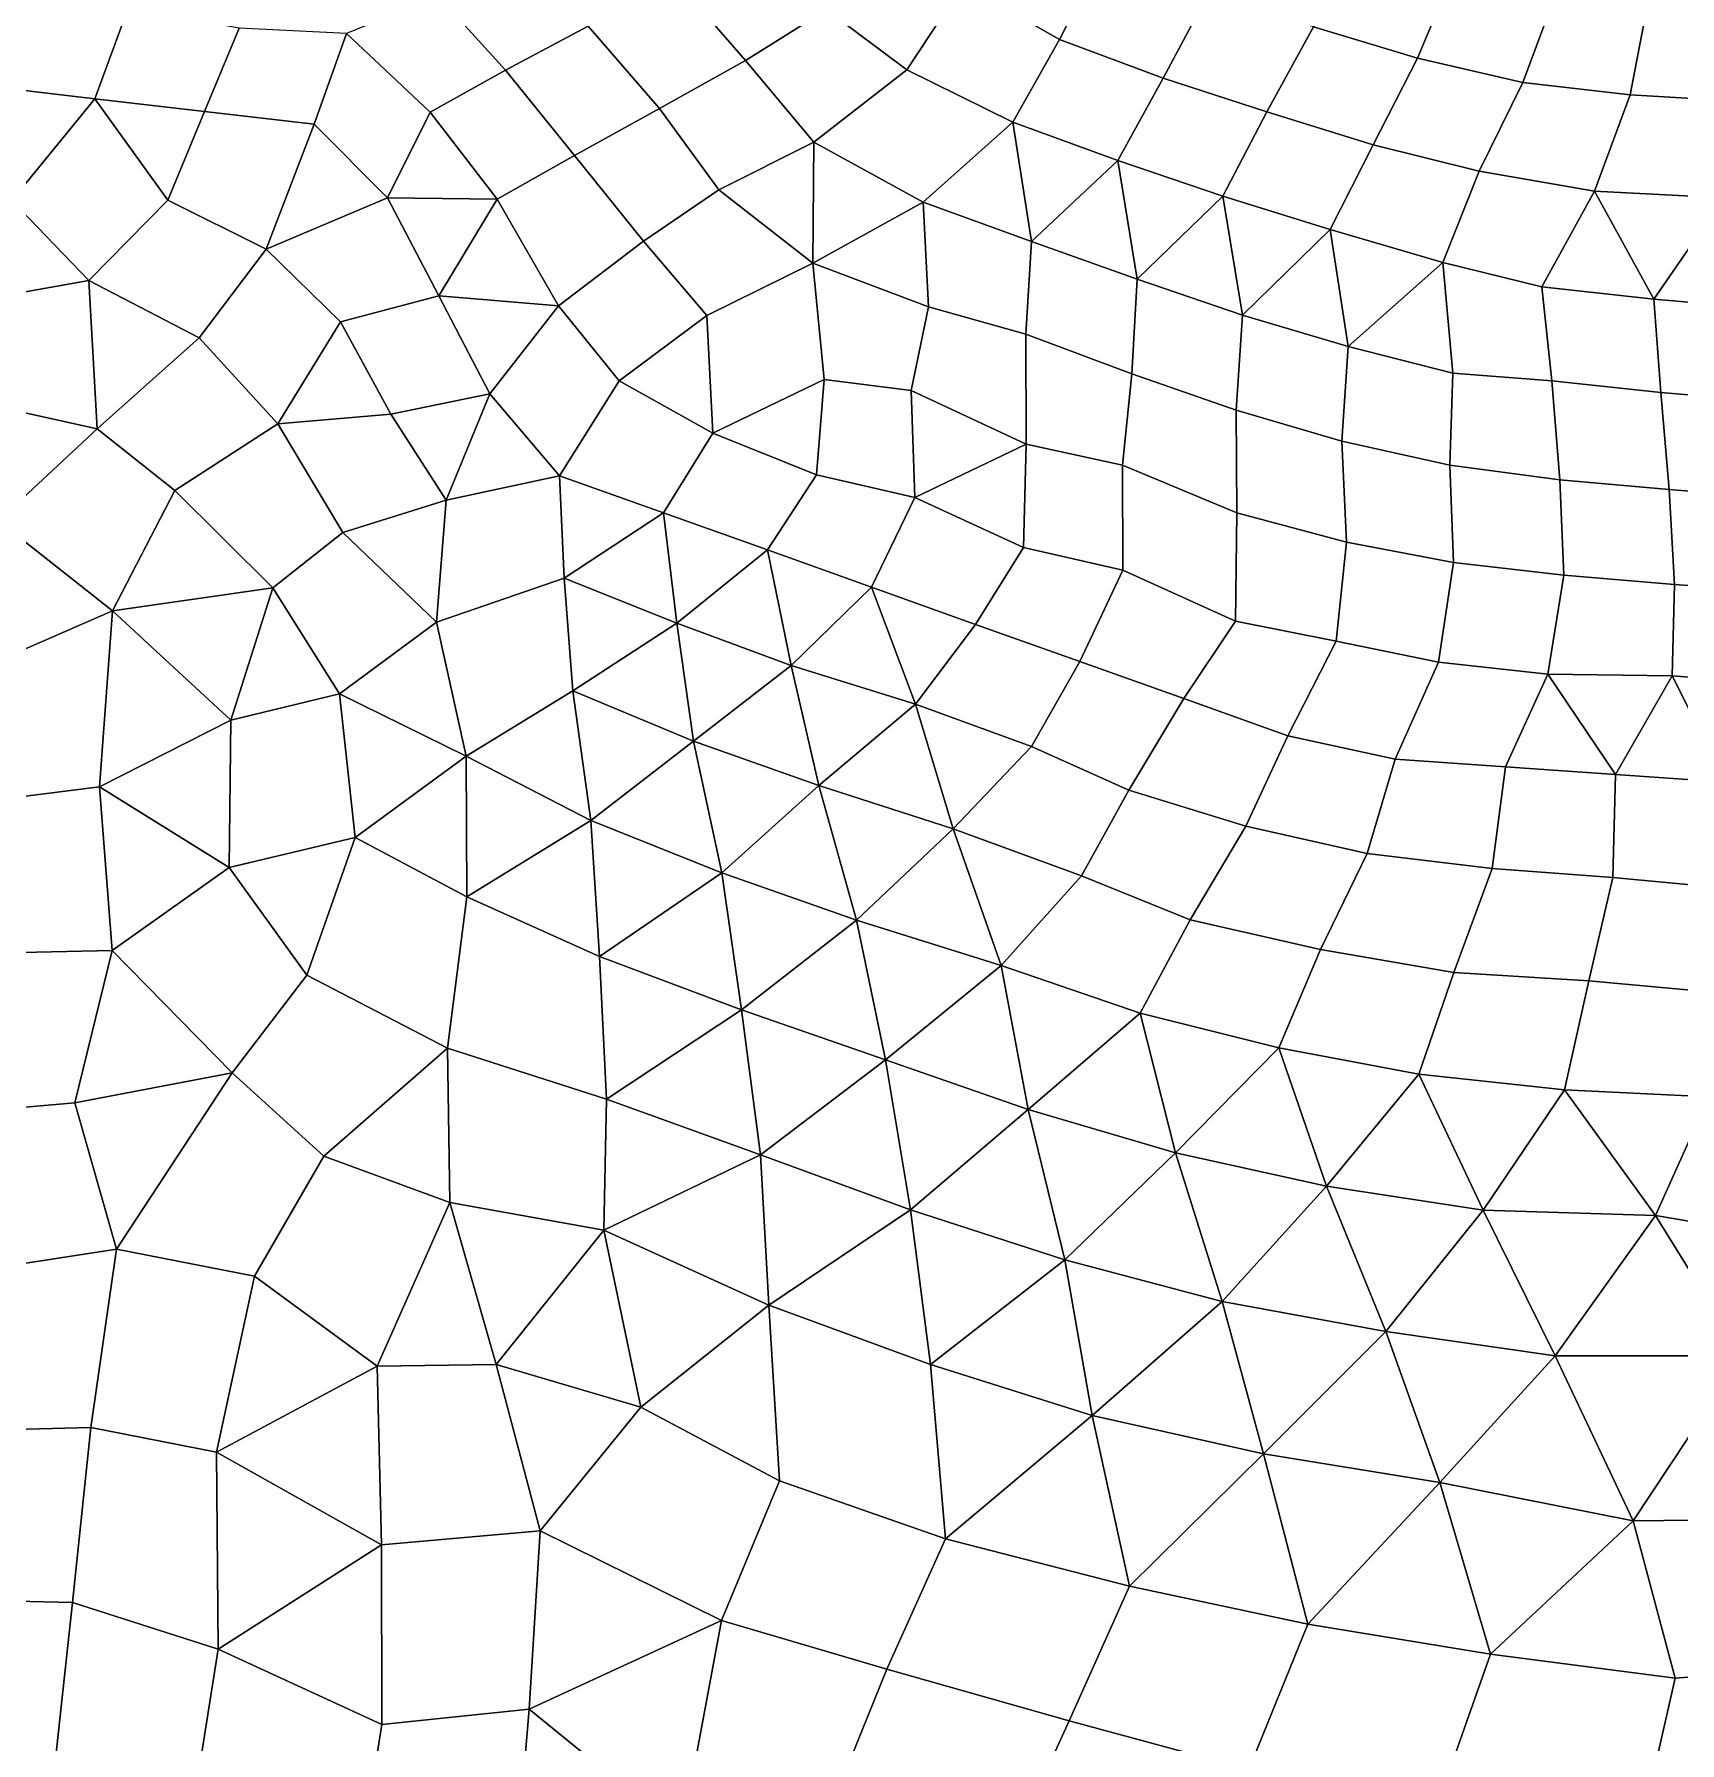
# Model space of a CAD drawing. Extents: x 391089 to 406232, y 6461839 to 6471033.
# Drawn here: x 402554.8 to 402614.5, y 6469598.6 to 6469660.6 of the extents above; entities that cross this region are included whole.
import ezdxf

# ---------------------------------------------------------------- set-up
doc = ezdxf.new("R2010")
doc.units = 0
doc.layers.add('MESH_ELEMS', color=18, linetype='CONTINUOUS')
doc.layers.add('MESH_NODES', color=18, linetype='CONTINUOUS')

msp = doc.modelspace()

# ---------------------------------------------------------------- linework, layer by layer
at = {"layer": 'MESH_ELEMS', "color": 178}
for points in [[(402593.641, 6469663.63, 0.931), (402590.115, 6469665.91, 0.904), (402588.509, 6469662.38, 0.838), (402591.999, 6469660.37, 0.828)], [(402588.509, 6469662.38, 0.838), (402585.304, 6469664.97, 0.783), (402583.547, 6469661.44, 0.762), (402586.46, 6469659.27, 0.805)], [(402580.777, 6469664.47, 0.592), (402578.019, 6469662.59, 0.594), (402580.617, 6469659.61, 0.653), (402583.547, 6469661.44, 0.762)], [(402604.983, 6469659.69, 1.026), (402606.329, 6469662.89, 1.062), (402602.55, 6469664.08, 1.048), (402601.217, 6469660.83, 1.016)], [(402571.911, 6469659.25, 0.815), (402574.902, 6469660.85, 0.622), (402572.542, 6469663.76, 0.663), (402569.47, 6469661.95, 0.836)], [(402595.761, 6469658.97, 0.834), (402597.401, 6469662.05, 0.961), (402593.641, 6469663.63, 0.931), (402591.999, 6469660.37, 0.828)], [(402608.81, 6469658.81, 1.049), (402610.064, 6469662.19, 1.189), (402606.329, 6469662.89, 1.062), (402604.983, 6469659.69, 1.026)], [(402557.007, 6469658.22, 1.126), (402558.218, 6469661.5, 1.041), (402554.112, 6469662.18, 1.009), (402553.027, 6469658.69, 1.146)], [(402578.019, 6469662.59, 0.594), (402574.902, 6469660.85, 0.622), (402577.49, 6469657.86, 0.666), (402580.617, 6469659.61, 0.653)], [(402590.309, 6469657.37, 0.684), (402591.999, 6469660.37, 0.828), (402588.509, 6469662.38, 0.838), (402586.46, 6469659.27, 0.805)], [(402612.696, 6469658.36, 1.262), (402613.351, 6469661.76, 1.313), (402610.064, 6469662.19, 1.189), (402608.81, 6469658.81, 1.049)], [(402613.351, 6469661.76, 1.313), (402612.696, 6469658.36, 1.262), (402615.985, 6469658.16, 1.169), (402617.251, 6469662.2, 1.219)], [(402560.988, 6469657.76, 1.144), (402562.243, 6469660.78, 1.096), (402558.218, 6469661.5, 1.041), (402557.007, 6469658.22, 1.126)], [(402569.47, 6469661.95, 0.836), (402566.139, 6469660.59, 0.983), (402569.18, 6469657.73, 1), (402571.911, 6469659.25, 0.815)], [(402599.525, 6469657.74, 0.933), (402601.217, 6469660.83, 1.016), (402597.401, 6469662.05, 0.961), (402595.761, 6469658.97, 0.834)], [(402574.409, 6469656.16, 0.834), (402577.49, 6469657.86, 0.666), (402574.902, 6469660.85, 0.622), (402571.911, 6469659.25, 0.815)], [(402583.547, 6469661.44, 0.762), (402580.617, 6469659.61, 0.653), (402583.092, 6469656.64, 0.654), (402586.46, 6469659.27, 0.805)], [(402603.377, 6469656.55, 0.955), (402604.983, 6469659.69, 1.026), (402601.217, 6469660.83, 1.016), (402599.525, 6469657.74, 0.933)], [(402564.965, 6469657.29, 1.151), (402566.139, 6469660.59, 0.983), (402562.243, 6469660.78, 1.096), (402560.988, 6469657.76, 1.144)], [(402569.18, 6469657.73, 1), (402566.139, 6469660.59, 0.983), (402564.965, 6469657.29, 1.151), (402567.631, 6469654.62, 1.228)], [(402594.116, 6469655.98, 0.782), (402595.761, 6469658.97, 0.834), (402591.999, 6469660.37, 0.828), (402590.309, 6469657.37, 0.684)], [(402579.647, 6469654.91, 0.738), (402583.092, 6469656.64, 0.654), (402580.617, 6469659.61, 0.653), (402577.49, 6469657.86, 0.666)], [(402607.227, 6469655.59, 1.009), (402608.81, 6469658.81, 1.049), (402604.983, 6469659.69, 1.026), (402603.377, 6469656.55, 0.955)], [(402571.911, 6469659.25, 0.815), (402569.18, 6469657.73, 1), (402571.607, 6469654.58, 1.084), (402574.409, 6469656.16, 0.834)], [(402587.061, 6469654.47, 0.554), (402590.309, 6469657.37, 0.684), (402586.46, 6469659.27, 0.805), (402583.092, 6469656.64, 0.654)], [(402597.923, 6469654.68, 0.822), (402599.525, 6469657.74, 0.933), (402595.761, 6469658.97, 0.834), (402594.116, 6469655.98, 0.782)], [(402553.027, 6469658.69, 1.146), (402553.995, 6469654.53, 1.214), (402557.007, 6469658.22, 1.126), (402553.027, 6469658.69, 1.146)], [(402611.403, 6469654.86, 1.016), (402612.696, 6469658.36, 1.262), (402608.81, 6469658.81, 1.049), (402607.227, 6469655.59, 1.009)], [(402616.1, 6469654.62, 1.057), (402615.985, 6469658.16, 1.169), (402612.696, 6469658.36, 1.262), (402611.403, 6469654.86, 1.016)], [(402553.995, 6469654.53, 1.214), (402556.798, 6469651.62, 1.213), (402559.659, 6469654.54, 1.178), (402557.007, 6469658.22, 1.126)], [(402557.007, 6469658.22, 1.126), (402559.659, 6469654.54, 1.178), (402560.988, 6469657.76, 1.144), (402557.007, 6469658.22, 1.126)], [(402560.988, 6469657.76, 1.144), (402559.659, 6469654.54, 1.178), (402563.222, 6469652.76, 1.207), (402564.965, 6469657.29, 1.151)], [(402571.607, 6469654.58, 1.084), (402569.18, 6469657.73, 1), (402567.631, 6469654.62, 1.228), (402571.607, 6469654.58, 1.084)], [(402577.49, 6469657.86, 0.666), (402574.409, 6469656.16, 0.834), (402576.916, 6469653.05, 0.919), (402579.647, 6469654.91, 0.738)], [(402599.525, 6469657.74, 0.933), (402597.923, 6469654.68, 0.822), (402601.825, 6469653.47, 0.822), (402603.377, 6469656.55, 0.955)], [(402567.631, 6469654.62, 1.228), (402564.965, 6469657.29, 1.151), (402563.222, 6469652.76, 1.207), (402567.631, 6469654.62, 1.228)], [(402590.988, 6469653.04, 0.391), (402590.309, 6469657.37, 0.684), (402587.061, 6469654.47, 0.554), (402590.988, 6469653.04, 0.391)], [(402594.116, 6469655.98, 0.782), (402590.309, 6469657.37, 0.684), (402590.988, 6469653.04, 0.391), (402594.116, 6469655.98, 0.782)], [(402579.647, 6469654.91, 0.738), (402583.054, 6469652.25, 0.66), (402583.092, 6469656.64, 0.654), (402579.647, 6469654.91, 0.738)], [(402583.054, 6469652.25, 0.66), (402587.061, 6469654.47, 0.554), (402583.092, 6469656.64, 0.654), (402583.054, 6469652.25, 0.66)], [(402605.903, 6469652.28, 0.934), (402607.227, 6469655.59, 1.009), (402603.377, 6469656.55, 0.955), (402601.825, 6469653.47, 0.822)], [(402574.409, 6469656.16, 0.834), (402571.607, 6469654.58, 1.084), (402573.824, 6469650.7, 1.08), (402576.916, 6469653.05, 0.919)], [(402594.116, 6469655.98, 0.782), (402590.988, 6469653.04, 0.391), (402594.822, 6469651.67, 0.281), (402594.116, 6469655.98, 0.782)], [(402597.923, 6469654.68, 0.822), (402594.116, 6469655.98, 0.782), (402594.822, 6469651.67, 0.281), (402597.923, 6469654.68, 0.822)], [(402607.227, 6469655.59, 1.009), (402605.903, 6469652.28, 0.934), (402609.499, 6469651.39, 1.031), (402611.403, 6469654.86, 1.016)], [(402579.21, 6469650.35, 0.876), (402583.054, 6469652.25, 0.66), (402579.647, 6469654.91, 0.738), (402576.916, 6469653.05, 0.919)], [(402594.822, 6469651.67, 0.281), (402598.64, 6469650.37, 0.511), (402597.923, 6469654.68, 0.822), (402594.822, 6469651.67, 0.281)], [(402597.923, 6469654.68, 0.822), (402598.64, 6469650.37, 0.511), (402601.825, 6469653.47, 0.822), (402597.923, 6469654.68, 0.822)], [(402609.499, 6469651.39, 1.031), (402613.56, 6469650.95, 1.006), (402611.403, 6469654.86, 1.016), (402609.499, 6469651.39, 1.031)], [(402611.403, 6469654.86, 1.016), (402613.56, 6469650.95, 1.006), (402616.1, 6469654.62, 1.057), (402611.403, 6469654.86, 1.016)], [(402552.309, 6469650.83, 1.262), (402556.798, 6469651.62, 1.213), (402553.995, 6469654.53, 1.214), (402552.309, 6469650.83, 1.262)], [(402560.791, 6469649.54, 1.209), (402563.222, 6469652.76, 1.207), (402559.659, 6469654.54, 1.178), (402556.798, 6469651.62, 1.213)], [(402565.92, 6469650.12, 1.225), (402569.485, 6469651.07, 1.232), (402567.631, 6469654.62, 1.228), (402563.222, 6469652.76, 1.207)], [(402571.607, 6469654.58, 1.084), (402567.631, 6469654.62, 1.228), (402569.485, 6469651.07, 1.232), (402571.607, 6469654.58, 1.084)], [(402573.824, 6469650.7, 1.08), (402571.607, 6469654.58, 1.084), (402569.485, 6469651.07, 1.232), (402573.824, 6469650.7, 1.08)], [(402587.061, 6469654.47, 0.554), (402583.054, 6469652.25, 0.66), (402587.253, 6469650.67, 0.492), (402587.061, 6469654.47, 0.554)], [(402587.253, 6469650.67, 0.492), (402590.775, 6469649.68, 0.344), (402590.988, 6469653.04, 0.391), (402587.061, 6469654.47, 0.554)], [(402613.56, 6469650.95, 1.006), (402617.46, 6469650.61, 1.072), (402616.1, 6469654.62, 1.057), (402613.56, 6469650.95, 1.006)], [(402602.478, 6469649.23, 0.72), (402601.825, 6469653.47, 0.822), (402598.64, 6469650.37, 0.511), (402602.478, 6469649.23, 0.72)], [(402605.903, 6469652.28, 0.934), (402601.825, 6469653.47, 0.822), (402602.478, 6469649.23, 0.72), (402605.903, 6469652.28, 0.934)], [(402576.916, 6469653.05, 0.919), (402573.824, 6469650.7, 1.08), (402576.035, 6469647.98, 1.049), (402579.21, 6469650.35, 0.876)], [(402590.775, 6469649.68, 0.344), (402594.62, 6469648.24, 0.218), (402594.822, 6469651.67, 0.281), (402590.988, 6469653.04, 0.391)], [(402560.791, 6469649.54, 1.209), (402563.643, 6469646.43, 1.212), (402565.92, 6469650.12, 1.225), (402563.222, 6469652.76, 1.207)], [(402583.464, 6469648.03, 0.793), (402583.054, 6469652.25, 0.66), (402579.21, 6469650.35, 0.876), (402579.428, 6469646.09, 0.989)], [(402587.253, 6469650.67, 0.492), (402583.054, 6469652.25, 0.66), (402583.464, 6469648.03, 0.793), (402586.62, 6469647.63, 0.615)], [(402605.903, 6469652.28, 0.934), (402602.478, 6469649.23, 0.72), (402606.264, 6469648.26, 0.973), (402605.903, 6469652.28, 0.934)], [(402609.499, 6469651.39, 1.031), (402605.903, 6469652.28, 0.934), (402606.264, 6469648.26, 0.973), (402609.858, 6469647.99, 0.963)], [(402557.09, 6469646.24, 1.226), (402556.798, 6469651.62, 1.213), (402552.309, 6469650.83, 1.262), (402552.171, 6469647.33, 1.266)], [(402557.09, 6469646.24, 1.226), (402560.791, 6469649.54, 1.209), (402556.798, 6469651.62, 1.213), (402557.09, 6469646.24, 1.226)], [(402594.62, 6469648.24, 0.218), (402598.407, 6469646.92, 0.401), (402598.64, 6469650.37, 0.511), (402594.822, 6469651.67, 0.281)], [(402569.485, 6469651.07, 1.232), (402565.92, 6469650.12, 1.225), (402567.748, 6469646.77, 1.216), (402571.338, 6469647.51, 1.174)], [(402569.485, 6469651.07, 1.232), (402571.338, 6469647.51, 1.174), (402573.824, 6469650.7, 1.08), (402569.485, 6469651.07, 1.232)], [(402613.56, 6469650.95, 1.006), (402609.499, 6469651.39, 1.031), (402609.858, 6469647.99, 0.963), (402613.816, 6469647.56, 1.033)], [(402613.816, 6469647.56, 1.033), (402617.807, 6469647.22, 1.092), (402617.46, 6469650.61, 1.072), (402613.56, 6469650.95, 1.006)], [(402571.338, 6469647.51, 1.174), (402573.866, 6469644.54, 1.159), (402576.035, 6469647.98, 1.049), (402573.824, 6469650.7, 1.08)], [(402576.035, 6469647.98, 1.049), (402579.428, 6469646.09, 0.989), (402579.21, 6469650.35, 0.876), (402576.035, 6469647.98, 1.049)], [(402586.62, 6469647.63, 0.615), (402590.793, 6469645.69, 0.396), (402590.775, 6469649.68, 0.344), (402587.253, 6469650.67, 0.492)], [(402598.407, 6469646.92, 0.401), (402602.238, 6469645.8, 0.64), (402602.478, 6469649.23, 0.72), (402598.64, 6469650.37, 0.511)], [(402563.643, 6469646.43, 1.212), (402567.748, 6469646.77, 1.216), (402565.92, 6469650.12, 1.225), (402563.643, 6469646.43, 1.212)], [(402594.62, 6469648.24, 0.218), (402590.775, 6469649.68, 0.344), (402590.793, 6469645.69, 0.396), (402594.283, 6469644.92, 0.479)], [(402559.911, 6469644, 1.213), (402563.643, 6469646.43, 1.212), (402560.791, 6469649.54, 1.209), (402557.09, 6469646.24, 1.226)], [(402602.238, 6469645.8, 0.64), (402606.163, 6469644.93, 0.874), (402606.264, 6469648.26, 0.973), (402602.478, 6469649.23, 0.72)], [(402576.035, 6469647.98, 1.049), (402573.866, 6469644.54, 1.159), (402577.64, 6469643.2, 1.121), (402579.428, 6469646.09, 0.989)], [(402583.187, 6469644.57, 0.899), (402583.464, 6469648.03, 0.793), (402579.428, 6469646.09, 0.989), (402583.187, 6469644.57, 0.899)], [(402583.187, 6469644.57, 0.899), (402586.76, 6469643.75, 0.798), (402586.62, 6469647.63, 0.615), (402583.464, 6469648.03, 0.793)], [(402598.407, 6469646.92, 0.401), (402594.62, 6469648.24, 0.218), (402594.283, 6469644.92, 0.479), (402598.43, 6469643.19, 0.591)], [(402606.163, 6469644.93, 0.874), (402610.156, 6469644.39, 1.012), (402609.858, 6469647.99, 0.963), (402606.264, 6469648.26, 0.973)], [(402613.816, 6469647.56, 1.033), (402609.858, 6469647.99, 0.963), (402610.156, 6469644.39, 1.012), (402614.122, 6469644.04, 1.085)], [(402553.508, 6469642.9, 1.249), (402557.09, 6469646.24, 1.226), (402552.171, 6469647.33, 1.266), (402553.508, 6469642.9, 1.249)], [(402571.338, 6469647.51, 1.174), (402567.748, 6469646.77, 1.216), (402569.755, 6469643.65, 1.189), (402571.338, 6469647.51, 1.174)], [(402571.338, 6469647.51, 1.174), (402569.755, 6469643.65, 1.189), (402573.866, 6469644.54, 1.159), (402571.338, 6469647.51, 1.174)], [(402586.62, 6469647.63, 0.615), (402586.76, 6469643.75, 0.798), (402590.793, 6469645.69, 0.396), (402586.62, 6469647.63, 0.615)], [(402614.122, 6469644.04, 1.085), (402618.106, 6469643.72, 1.123), (402617.807, 6469647.22, 1.092), (402613.816, 6469647.56, 1.033)], [(402567.748, 6469646.77, 1.216), (402563.643, 6469646.43, 1.212), (402566.004, 6469642.48, 1.185), (402569.755, 6469643.65, 1.189)], [(402598.43, 6469643.19, 0.591), (402602.418, 6469642.13, 0.77), (402602.238, 6469645.8, 0.64), (402598.407, 6469646.92, 0.401)], [(402553.508, 6469642.9, 1.249), (402557.647, 6469639.64, 1.21), (402559.911, 6469644, 1.213), (402557.09, 6469646.24, 1.226)], [(402563.47, 6469640.48, 1.184), (402566.004, 6469642.48, 1.185), (402563.643, 6469646.43, 1.212), (402559.911, 6469644, 1.213)], [(402581.414, 6469641.85, 1.105), (402583.187, 6469644.57, 0.899), (402579.428, 6469646.09, 0.989), (402577.64, 6469643.2, 1.121)], [(402590.793, 6469645.69, 0.396), (402586.76, 6469643.75, 0.798), (402590.699, 6469641.94, 0.834), (402590.793, 6469645.69, 0.396)], [(402590.699, 6469641.94, 0.834), (402594.304, 6469641.11, 0.752), (402594.283, 6469644.92, 0.479), (402590.793, 6469645.69, 0.396)], [(402602.418, 6469642.13, 0.77), (402606.299, 6469641.39, 1.058), (402606.163, 6469644.93, 0.874), (402602.238, 6469645.8, 0.64)], [(402598.43, 6469643.19, 0.591), (402594.283, 6469644.92, 0.479), (402594.304, 6469641.11, 0.752), (402598.384, 6469639.26, 0.894)], [(402610.156, 6469644.39, 1.012), (402606.163, 6469644.93, 0.874), (402606.299, 6469641.39, 1.058), (402610.293, 6469640.93, 1.113)], [(402574.033, 6469640.83, 1.176), (402573.866, 6469644.54, 1.159), (402569.755, 6469643.65, 1.189), (402569.409, 6469639.23, 1.168)], [(402577.64, 6469643.2, 1.121), (402573.866, 6469644.54, 1.159), (402574.033, 6469640.83, 1.176), (402577.64, 6469643.2, 1.121)], [(402583.187, 6469644.57, 0.899), (402581.414, 6469641.85, 1.105), (402585.187, 6469640.5, 1.072), (402586.76, 6469643.75, 0.798)], [(402614.122, 6469644.04, 1.085), (402610.156, 6469644.39, 1.012), (402610.293, 6469640.93, 1.113), (402614.304, 6469640.59, 1.112)], [(402557.647, 6469639.64, 1.21), (402563.47, 6469640.48, 1.184), (402559.911, 6469644, 1.213), (402557.647, 6469639.64, 1.21)], [(402566.004, 6469642.48, 1.185), (402569.409, 6469639.23, 1.168), (402569.755, 6469643.65, 1.189), (402566.004, 6469642.48, 1.185)], [(402588.961, 6469639.15, 1.125), (402590.699, 6469641.94, 0.834), (402586.76, 6469643.75, 0.798), (402585.187, 6469640.5, 1.072)], [(402618.106, 6469643.72, 1.123), (402614.122, 6469644.04, 1.085), (402614.304, 6469640.59, 1.112), (402618.308, 6469640.3, 1.13)], [(402553.508, 6469642.9, 1.249), (402553.065, 6469637.64, 1.231), (402557.647, 6469639.64, 1.21), (402553.508, 6469642.9, 1.249)], [(402574.033, 6469640.83, 1.176), (402578.123, 6469639.19, 1.181), (402577.64, 6469643.2, 1.121), (402574.033, 6469640.83, 1.176)], [(402581.414, 6469641.85, 1.105), (402577.64, 6469643.2, 1.121), (402578.123, 6469639.19, 1.181), (402581.414, 6469641.85, 1.105)], [(402598.384, 6469639.26, 0.894), (402602.043, 6469638.54, 1.036), (402602.418, 6469642.13, 0.77), (402598.43, 6469643.19, 0.591)], [(402565.883, 6469636.63, 1.157), (402569.409, 6469639.23, 1.168), (402566.004, 6469642.48, 1.185), (402563.47, 6469640.48, 1.184)], [(402581.414, 6469641.85, 1.105), (402578.123, 6469639.19, 1.181), (402582.265, 6469637.66, 1.219), (402581.414, 6469641.85, 1.105)], [(402581.414, 6469641.85, 1.105), (402582.265, 6469637.66, 1.219), (402585.187, 6469640.5, 1.072), (402581.414, 6469641.85, 1.105)], [(402592.735, 6469637.8, 1.133), (402594.304, 6469641.11, 0.752), (402590.699, 6469641.94, 0.834), (402588.961, 6469639.15, 1.125)], [(402606.299, 6469641.39, 1.058), (402602.418, 6469642.13, 0.77), (402602.043, 6469638.54, 1.036), (402605.75, 6469637.78, 1.233)], [(402596.509, 6469636.46, 1.101), (402598.384, 6469639.26, 0.894), (402594.304, 6469641.11, 0.752), (402592.735, 6469637.8, 1.133)], [(402605.75, 6469637.78, 1.233), (402609.711, 6469637.34, 1.187), (402610.293, 6469640.93, 1.113), (402606.299, 6469641.39, 1.058)], [(402557.647, 6469639.64, 1.21), (402561.946, 6469635.67, 1.167), (402563.47, 6469640.48, 1.184), (402557.647, 6469639.64, 1.21)], [(402565.883, 6469636.63, 1.157), (402563.47, 6469640.48, 1.184), (402561.946, 6469635.67, 1.167), (402565.883, 6469636.63, 1.157)], [(402569.409, 6469639.23, 1.168), (402570.475, 6469634.37, 1.168), (402574.346, 6469636.74, 1.181), (402574.033, 6469640.83, 1.176)], [(402574.033, 6469640.83, 1.176), (402574.346, 6469636.74, 1.181), (402578.123, 6469639.19, 1.181), (402574.033, 6469640.83, 1.176)], [(402582.265, 6469637.66, 1.219), (402586.783, 6469636.25, 1.285), (402585.187, 6469640.5, 1.072), (402582.265, 6469637.66, 1.219)], [(402588.961, 6469639.15, 1.125), (402585.187, 6469640.5, 1.072), (402586.783, 6469636.25, 1.285), (402588.961, 6469639.15, 1.125)], [(402609.711, 6469637.34, 1.187), (402614.219, 6469637.28, 1.137), (402614.304, 6469640.59, 1.112), (402610.293, 6469640.93, 1.113)], [(402618.308, 6469640.3, 1.13), (402614.304, 6469640.59, 1.112), (402614.219, 6469637.28, 1.137), (402618.299, 6469636.97, 1.121)], [(402557.179, 6469633.26, 1.181), (402557.647, 6469639.64, 1.21), (402553.065, 6469637.64, 1.231), (402553.06, 6469632.73, 1.21)], [(402561.946, 6469635.67, 1.167), (402557.647, 6469639.64, 1.21), (402557.179, 6469633.26, 1.181), (402561.946, 6469635.67, 1.167)], [(402570.475, 6469634.37, 1.168), (402569.409, 6469639.23, 1.168), (402565.883, 6469636.63, 1.157), (402570.475, 6469634.37, 1.168)], [(402578.731, 6469634.91, 1.204), (402578.123, 6469639.19, 1.181), (402574.346, 6469636.74, 1.181), (402578.731, 6469634.91, 1.204)], [(402578.731, 6469634.91, 1.204), (402582.265, 6469637.66, 1.219), (402578.123, 6469639.19, 1.181), (402578.731, 6469634.91, 1.204)], [(402590.988, 6469634.72, 1.226), (402592.735, 6469637.8, 1.133), (402588.961, 6469639.15, 1.125), (402586.783, 6469636.25, 1.285)], [(402600.283, 6469635.11, 1.172), (402602.043, 6469638.54, 1.036), (402598.384, 6469639.26, 0.894), (402596.509, 6469636.46, 1.101)], [(402604.176, 6469634.26, 1.279), (402605.75, 6469637.78, 1.233), (402602.043, 6469638.54, 1.036), (402600.283, 6469635.11, 1.172)], [(402582.265, 6469637.66, 1.219), (402578.731, 6469634.91, 1.204), (402583.267, 6469633.31, 1.239), (402582.265, 6469637.66, 1.219)], [(402582.265, 6469637.66, 1.219), (402583.267, 6469633.31, 1.239), (402586.783, 6469636.25, 1.285), (402582.265, 6469637.66, 1.219)], [(402594.516, 6469633.13, 1.186), (402596.509, 6469636.46, 1.101), (402592.735, 6469637.8, 1.133), (402590.988, 6469634.72, 1.226)], [(402608.174, 6469633.98, 1.257), (402609.711, 6469637.34, 1.187), (402605.75, 6469637.78, 1.233), (402604.176, 6469634.26, 1.279)], [(402608.174, 6469633.98, 1.257), (402612.172, 6469633.7, 1.19), (402609.711, 6469637.34, 1.187), (402608.174, 6469633.98, 1.257)], [(402614.219, 6469637.28, 1.137), (402609.711, 6469637.34, 1.187), (402612.172, 6469633.7, 1.19), (402614.219, 6469637.28, 1.137)], [(402612.172, 6469633.7, 1.19), (402616.169, 6469633.43, 1.129), (402614.219, 6469637.28, 1.137), (402612.172, 6469633.7, 1.19)], [(402618.299, 6469636.97, 1.121), (402614.219, 6469637.28, 1.137), (402616.169, 6469633.43, 1.129), (402618.299, 6469636.97, 1.121)], [(402570.475, 6469634.37, 1.168), (402575.003, 6469632.03, 1.203), (402574.346, 6469636.74, 1.181), (402570.475, 6469634.37, 1.168)], [(402574.346, 6469636.74, 1.181), (402575.003, 6469632.03, 1.203), (402578.731, 6469634.91, 1.204), (402574.346, 6469636.74, 1.181)], [(402566.453, 6469631.42, 1.143), (402565.883, 6469636.63, 1.157), (402561.946, 6469635.67, 1.167), (402561.878, 6469630.33, 1.144)], [(402565.883, 6469636.63, 1.157), (402566.453, 6469631.42, 1.143), (402570.475, 6469634.37, 1.168), (402565.883, 6469636.63, 1.157)], [(402586.783, 6469636.25, 1.285), (402583.267, 6469633.31, 1.239), (402588.145, 6469631.73, 1.244), (402586.783, 6469636.25, 1.285)], [(402588.145, 6469631.73, 1.244), (402590.988, 6469634.72, 1.226), (402586.783, 6469636.25, 1.285), (402588.145, 6469631.73, 1.244)], [(402596.509, 6469636.46, 1.101), (402594.516, 6469633.13, 1.186), (402598.763, 6469631.83, 1.225), (402600.283, 6469635.11, 1.172)], [(402557.179, 6469633.26, 1.181), (402561.878, 6469630.33, 1.144), (402561.946, 6469635.67, 1.167), (402557.179, 6469633.26, 1.181)], [(402578.731, 6469634.91, 1.204), (402575.003, 6469632.03, 1.203), (402579.753, 6469630.13, 1.229), (402578.731, 6469634.91, 1.204)], [(402583.267, 6469633.31, 1.239), (402578.731, 6469634.91, 1.204), (402579.753, 6469630.13, 1.229), (402583.267, 6469633.31, 1.239)], [(402603.165, 6469630.84, 1.289), (402604.176, 6469634.26, 1.279), (402600.283, 6469635.11, 1.172), (402598.763, 6469631.83, 1.225)], [(402570.509, 6469629.27, 1.18), (402570.475, 6469634.37, 1.168), (402566.453, 6469631.42, 1.143), (402570.509, 6469629.27, 1.18)], [(402570.475, 6469634.37, 1.168), (402570.509, 6469629.27, 1.18), (402575.003, 6469632.03, 1.203), (402570.475, 6469634.37, 1.168)], [(402592.795, 6469630.03, 1.219), (402594.516, 6469633.13, 1.186), (402590.988, 6469634.72, 1.226), (402588.145, 6469631.73, 1.244)], [(402607.697, 6469630.29, 1.301), (402608.174, 6469633.98, 1.257), (402604.176, 6469634.26, 1.279), (402603.165, 6469630.84, 1.289)], [(402612.172, 6469633.7, 1.19), (402608.174, 6469633.98, 1.257), (402607.697, 6469630.29, 1.301), (402612.075, 6469629.97, 1.253)], [(402612.075, 6469629.97, 1.253), (402616.311, 6469629.57, 1.179), (402616.169, 6469633.43, 1.129), (402612.172, 6469633.7, 1.19)], [(402553.06, 6469632.73, 1.21), (402552.678, 6469627.21, 1.229), (402557.641, 6469627.32, 1.182), (402557.179, 6469633.26, 1.181)], [(402557.179, 6469633.26, 1.181), (402557.641, 6469627.32, 1.182), (402561.878, 6469630.33, 1.144), (402557.179, 6469633.26, 1.181)], [(402579.753, 6469630.13, 1.229), (402584.643, 6469628.42, 1.249), (402583.267, 6469633.31, 1.239), (402579.753, 6469630.13, 1.229)], [(402588.145, 6469631.73, 1.244), (402583.267, 6469633.31, 1.239), (402584.643, 6469628.42, 1.249), (402588.145, 6469631.73, 1.244)], [(402594.516, 6469633.13, 1.186), (402592.795, 6469630.03, 1.219), (402596.736, 6469628.43, 1.229), (402598.763, 6469631.83, 1.225)], [(402575.003, 6469632.03, 1.203), (402570.509, 6469629.27, 1.18), (402575.319, 6469627.1, 1.225), (402575.003, 6469632.03, 1.203)], [(402579.753, 6469630.13, 1.229), (402575.003, 6469632.03, 1.203), (402575.319, 6469627.1, 1.225), (402579.753, 6469630.13, 1.229)], [(402588.145, 6469631.73, 1.244), (402584.643, 6469628.42, 1.249), (402589.89, 6469626.77, 1.228), (402588.145, 6469631.73, 1.244)], [(402592.795, 6469630.03, 1.219), (402588.145, 6469631.73, 1.244), (402589.89, 6469626.77, 1.228), (402592.795, 6469630.03, 1.219)], [(402601.467, 6469627.36, 1.277), (402603.165, 6469630.84, 1.289), (402598.763, 6469631.83, 1.225), (402596.736, 6469628.43, 1.229)], [(402566.453, 6469631.42, 1.143), (402561.878, 6469630.33, 1.144), (402564.696, 6469626.42, 1.165), (402566.453, 6469631.42, 1.143)], [(402570.509, 6469629.27, 1.18), (402566.453, 6469631.42, 1.143), (402564.696, 6469626.42, 1.165), (402569.809, 6469623.78, 1.192)], [(402606.305, 6469626.52, 1.335), (402607.697, 6469630.29, 1.301), (402603.165, 6469630.84, 1.289), (402601.467, 6469627.36, 1.277)], [(402564.696, 6469626.42, 1.165), (402561.878, 6469630.33, 1.144), (402557.641, 6469627.32, 1.182), (402561.993, 6469622.88, 1.204)], [(402575.319, 6469627.1, 1.225), (402580.462, 6469625.16, 1.268), (402579.753, 6469630.13, 1.229), (402575.319, 6469627.1, 1.225)], [(402579.753, 6469630.13, 1.229), (402580.462, 6469625.16, 1.268), (402584.643, 6469628.42, 1.249), (402579.753, 6469630.13, 1.229)], [(402594.922, 6469625.05, 1.235), (402596.736, 6469628.43, 1.229), (402592.795, 6469630.03, 1.219), (402589.89, 6469626.77, 1.228)], [(402611.207, 6469626.22, 1.324), (402612.075, 6469629.97, 1.253), (402607.697, 6469630.29, 1.301), (402606.305, 6469626.52, 1.335)], [(402615.822, 6469625.79, 1.3), (402616.311, 6469629.57, 1.179), (402612.075, 6469629.97, 1.253), (402611.207, 6469626.22, 1.324)], [(402575.319, 6469627.1, 1.225), (402570.509, 6469629.27, 1.18), (402569.809, 6469623.78, 1.192), (402575.565, 6469621.92, 1.27)], [(402584.643, 6469628.42, 1.249), (402580.462, 6469625.16, 1.268), (402585.691, 6469623.35, 1.269), (402584.643, 6469628.42, 1.249)], [(402584.643, 6469628.42, 1.249), (402585.691, 6469623.35, 1.269), (402589.89, 6469626.77, 1.228), (402584.643, 6469628.42, 1.249)], [(402599.96, 6469623.79, 1.259), (402601.467, 6469627.36, 1.277), (402596.736, 6469628.43, 1.229), (402594.922, 6469625.05, 1.235)], [(402601.467, 6469627.36, 1.277), (402599.96, 6469623.79, 1.259), (402605.039, 6469622.83, 1.329), (402606.305, 6469626.52, 1.335)], [(402556.29, 6469621.79, 1.23), (402557.641, 6469627.32, 1.182), (402552.678, 6469627.21, 1.229), (402552.261, 6469621.44, 1.259)], [(402556.29, 6469621.79, 1.23), (402561.993, 6469622.88, 1.204), (402557.641, 6469627.32, 1.182), (402556.29, 6469621.79, 1.23)], [(402575.565, 6469621.92, 1.27), (402580.462, 6469625.16, 1.268), (402575.319, 6469627.1, 1.225), (402575.565, 6469621.92, 1.27)], [(402590.864, 6469621.55, 1.254), (402589.89, 6469626.77, 1.228), (402585.691, 6469623.35, 1.269), (402590.864, 6469621.55, 1.254)], [(402589.89, 6469626.77, 1.228), (402590.864, 6469621.55, 1.254), (402594.922, 6469625.05, 1.235), (402589.89, 6469626.77, 1.228)], [(402564.696, 6469626.42, 1.165), (402561.993, 6469622.88, 1.204), (402565.319, 6469619.86, 1.22), (402569.809, 6469623.78, 1.192)], [(402610.322, 6469622.26, 1.395), (402611.207, 6469626.22, 1.324), (402606.305, 6469626.52, 1.335), (402605.039, 6469622.83, 1.329)], [(402615.559, 6469622.01, 1.371), (402615.822, 6469625.79, 1.3), (402611.207, 6469626.22, 1.324), (402610.322, 6469622.26, 1.395)], [(402575.565, 6469621.92, 1.27), (402581.151, 6469619.9, 1.321), (402580.462, 6469625.16, 1.268), (402575.565, 6469621.92, 1.27)], [(402585.691, 6469623.35, 1.269), (402580.462, 6469625.16, 1.268), (402581.151, 6469619.9, 1.321), (402585.691, 6469623.35, 1.269)], [(402596.21, 6469619.98, 1.236), (402594.922, 6469625.05, 1.235), (402590.864, 6469621.55, 1.254), (402596.21, 6469619.98, 1.236)], [(402599.96, 6469623.79, 1.259), (402594.922, 6469625.05, 1.235), (402596.21, 6469619.98, 1.236), (402599.96, 6469623.79, 1.259)], [(402569.888, 6469618.18, 1.214), (402569.809, 6469623.78, 1.192), (402565.319, 6469619.86, 1.22), (402569.888, 6469618.18, 1.214)], [(402575.565, 6469621.92, 1.27), (402569.809, 6469623.78, 1.192), (402569.888, 6469618.18, 1.214), (402575.47, 6469617.17, 1.269)], [(402596.21, 6469619.98, 1.236), (402601.686, 6469618.77, 1.281), (402599.96, 6469623.79, 1.259), (402596.21, 6469619.98, 1.236)], [(402601.686, 6469618.77, 1.281), (402605.039, 6469622.83, 1.329), (402599.96, 6469623.79, 1.259), (402601.686, 6469618.77, 1.281)], [(402585.691, 6469623.35, 1.269), (402581.151, 6469619.9, 1.321), (402586.595, 6469617.91, 1.317), (402585.691, 6469623.35, 1.269)], [(402585.691, 6469623.35, 1.269), (402586.595, 6469617.91, 1.317), (402590.864, 6469621.55, 1.254), (402585.691, 6469623.35, 1.269)], [(402557.799, 6469616.48, 1.274), (402561.993, 6469622.88, 1.204), (402556.29, 6469621.79, 1.23), (402557.799, 6469616.48, 1.274)], [(402562.805, 6469615.51, 1.273), (402565.319, 6469619.86, 1.22), (402561.993, 6469622.88, 1.204), (402557.799, 6469616.48, 1.274)], [(402601.686, 6469618.77, 1.281), (402607.369, 6469617.9, 1.36), (402605.039, 6469622.83, 1.329), (402601.686, 6469618.77, 1.281)], [(402605.039, 6469622.83, 1.329), (402607.369, 6469617.9, 1.36), (402610.322, 6469622.26, 1.395), (402605.039, 6469622.83, 1.329)], [(402552.261, 6469621.44, 1.259), (402552.082, 6469615.6, 1.313), (402557.799, 6469616.48, 1.274), (402556.29, 6469621.79, 1.23)], [(402581.151, 6469619.9, 1.321), (402575.565, 6469621.92, 1.27), (402575.47, 6469617.17, 1.269), (402581.151, 6469619.9, 1.321)], [(402613.615, 6469617.7, 1.387), (402610.322, 6469622.26, 1.395), (402607.369, 6469617.9, 1.36), (402613.615, 6469617.7, 1.387)], [(402610.322, 6469622.26, 1.395), (402613.615, 6469617.7, 1.387), (402615.559, 6469622.01, 1.371), (402610.322, 6469622.26, 1.395)], [(402618.676, 6469616.85, 1.395), (402620.131, 6469621.14, 1.382), (402615.559, 6469622.01, 1.371), (402613.615, 6469617.7, 1.387)], [(402586.595, 6469617.91, 1.317), (402592.19, 6469616.1, 1.301), (402590.864, 6469621.55, 1.254), (402586.595, 6469617.91, 1.317)], [(402596.21, 6469619.98, 1.236), (402590.864, 6469621.55, 1.254), (402592.19, 6469616.1, 1.301), (402596.21, 6469619.98, 1.236)], [(402597.907, 6469614.59, 1.326), (402596.21, 6469619.98, 1.236), (402592.19, 6469616.1, 1.301), (402597.907, 6469614.59, 1.326)], [(402597.907, 6469614.59, 1.326), (402601.686, 6469618.77, 1.281), (402596.21, 6469619.98, 1.236), (402597.907, 6469614.59, 1.326)], [(402562.805, 6469615.51, 1.273), (402567.249, 6469612.24, 1.288), (402569.888, 6469618.18, 1.214), (402565.319, 6469619.86, 1.22)], [(402581.151, 6469619.9, 1.321), (402575.47, 6469617.17, 1.269), (402581.456, 6469614.45, 1.337), (402581.151, 6469619.9, 1.321)], [(402581.151, 6469619.9, 1.321), (402581.456, 6469614.45, 1.337), (402586.595, 6469617.91, 1.317), (402581.151, 6469619.9, 1.321)], [(402601.686, 6469618.77, 1.281), (402597.907, 6469614.59, 1.326), (402603.834, 6469613.5, 1.346), (402601.686, 6469618.77, 1.281)], [(402603.834, 6469613.5, 1.346), (402607.369, 6469617.9, 1.36), (402601.686, 6469618.77, 1.281), (402603.834, 6469613.5, 1.346)], [(402571.567, 6469612.3, 1.264), (402569.888, 6469618.18, 1.214), (402567.249, 6469612.24, 1.288), (402571.567, 6469612.3, 1.264)], [(402569.888, 6469618.18, 1.214), (402571.567, 6469612.3, 1.264), (402575.47, 6469617.17, 1.269), (402569.888, 6469618.18, 1.214)], [(402581.456, 6469614.45, 1.337), (402587.323, 6469612.3, 1.362), (402586.595, 6469617.91, 1.317), (402581.456, 6469614.45, 1.337)], [(402586.595, 6469617.91, 1.317), (402587.323, 6469612.3, 1.362), (402592.19, 6469616.1, 1.301), (402586.595, 6469617.91, 1.317)], [(402609.979, 6469612.61, 1.375), (402607.369, 6469617.9, 1.36), (402603.834, 6469613.5, 1.346), (402609.979, 6469612.61, 1.375)], [(402613.615, 6469617.7, 1.387), (402607.369, 6469617.9, 1.36), (402609.979, 6469612.61, 1.375), (402613.615, 6469617.7, 1.387)], [(402613.615, 6469617.7, 1.387), (402609.979, 6469612.61, 1.375), (402616.78, 6469612.61, 1.364), (402613.615, 6469617.7, 1.387)], [(402616.78, 6469612.61, 1.364), (402618.676, 6469616.85, 1.395), (402613.615, 6469617.7, 1.387), (402616.78, 6469612.61, 1.364)], [(402575.47, 6469617.17, 1.269), (402571.567, 6469612.3, 1.264), (402576.81, 6469610.75, 1.281), (402575.47, 6469617.17, 1.269)], [(402581.456, 6469614.45, 1.337), (402575.47, 6469617.17, 1.269), (402576.81, 6469610.75, 1.281), (402581.456, 6469614.45, 1.337)], [(402556.864, 6469610.01, 1.375), (402557.799, 6469616.48, 1.274), (402552.082, 6469615.6, 1.313), (402551.741, 6469609.88, 1.399)], [(402562.805, 6469615.51, 1.273), (402557.799, 6469616.48, 1.274), (402556.864, 6469610.01, 1.375), (402561.429, 6469609.12, 1.355)], [(402593.183, 6469610.45, 1.388), (402592.19, 6469616.1, 1.301), (402587.323, 6469612.3, 1.362), (402593.183, 6469610.45, 1.388)], [(402592.19, 6469616.1, 1.301), (402593.183, 6469610.45, 1.388), (402597.907, 6469614.59, 1.326), (402592.19, 6469616.1, 1.301)], [(402561.429, 6469609.12, 1.355), (402567.249, 6469612.24, 1.288), (402562.805, 6469615.51, 1.273), (402561.429, 6469609.12, 1.355)], [(402581.456, 6469614.45, 1.337), (402576.81, 6469610.75, 1.281), (402581.849, 6469608.08, 1.367), (402581.456, 6469614.45, 1.337)], [(402587.323, 6469612.3, 1.362), (402581.456, 6469614.45, 1.337), (402581.849, 6469608.08, 1.367), (402587.865, 6469605.97, 1.426)], [(402593.183, 6469610.45, 1.388), (402599.402, 6469609.06, 1.412), (402597.907, 6469614.59, 1.326), (402593.183, 6469610.45, 1.388)], [(402599.402, 6469609.06, 1.412), (402603.834, 6469613.5, 1.346), (402597.907, 6469614.59, 1.326), (402599.402, 6469609.06, 1.412)], [(402599.402, 6469609.06, 1.412), (402605.795, 6469608.02, 1.422), (402603.834, 6469613.5, 1.346), (402599.402, 6469609.06, 1.412)], [(402609.979, 6469612.61, 1.375), (402603.834, 6469613.5, 1.346), (402605.795, 6469608.02, 1.422), (402609.979, 6469612.61, 1.375)], [(402612.809, 6469606.63, 1.429), (402609.979, 6469612.61, 1.375), (402605.795, 6469608.02, 1.422), (402612.809, 6469606.63, 1.429)], [(402609.979, 6469612.61, 1.375), (402612.809, 6469606.63, 1.429), (402616.78, 6469612.61, 1.364), (402609.979, 6469612.61, 1.375)], [(402616.78, 6469612.61, 1.364), (402612.809, 6469606.63, 1.429), (402618.388, 6469606.69, 1.438), (402616.78, 6469612.61, 1.364)], [(402561.429, 6469609.12, 1.355), (402567.415, 6469605.76, 1.359), (402567.249, 6469612.24, 1.288), (402561.429, 6469609.12, 1.355)], [(402573.169, 6469606.27, 1.306), (402571.567, 6469612.3, 1.264), (402567.249, 6469612.24, 1.288), (402567.415, 6469605.76, 1.359)], [(402573.169, 6469606.27, 1.306), (402576.81, 6469610.75, 1.281), (402571.567, 6469612.3, 1.264), (402573.169, 6469606.27, 1.306)], [(402587.323, 6469612.3, 1.362), (402587.865, 6469605.97, 1.426), (402593.183, 6469610.45, 1.388), (402587.323, 6469612.3, 1.362)], [(402579.74, 6469603.01, 1.392), (402581.849, 6469608.08, 1.367), (402576.81, 6469610.75, 1.281), (402573.169, 6469606.27, 1.306)], [(402556.196, 6469603.67, 1.421), (402556.864, 6469610.01, 1.375), (402551.741, 6469609.88, 1.399), (402551.02, 6469603.79, 1.395)], [(402556.196, 6469603.67, 1.421), (402561.483, 6469601.97, 1.4), (402561.429, 6469609.12, 1.355), (402556.864, 6469610.01, 1.375)], [(402587.865, 6469605.97, 1.426), (402594.541, 6469604.26, 1.451), (402593.183, 6469610.45, 1.388), (402587.865, 6469605.97, 1.426)], [(402599.402, 6469609.06, 1.412), (402593.183, 6469610.45, 1.388), (402594.541, 6469604.26, 1.451), (402599.402, 6469609.06, 1.412)], [(402567.415, 6469605.76, 1.359), (402561.429, 6469609.12, 1.355), (402561.483, 6469601.97, 1.4), (402567.415, 6469605.76, 1.359)], [(402599.402, 6469609.06, 1.412), (402594.541, 6469604.26, 1.451), (402601.005, 6469602.88, 1.481), (402599.402, 6469609.06, 1.412)], [(402601.005, 6469602.88, 1.481), (402605.795, 6469608.02, 1.422), (402599.402, 6469609.06, 1.412), (402601.005, 6469602.88, 1.481)], [(402581.849, 6469608.08, 1.367), (402579.74, 6469603.01, 1.392), (402585.735, 6469601.25, 1.432), (402587.865, 6469605.97, 1.426)], [(402601.005, 6469602.88, 1.481), (402607.633, 6469601.79, 1.508), (402605.795, 6469608.02, 1.422), (402601.005, 6469602.88, 1.481)], [(402605.795, 6469608.02, 1.422), (402607.633, 6469601.79, 1.508), (402612.809, 6469606.63, 1.429), (402605.795, 6469608.02, 1.422)], [(402612.809, 6469606.63, 1.429), (402607.633, 6469601.79, 1.508), (402614.334, 6469600.92, 1.503), (402612.809, 6469606.63, 1.429)], [(402614.334, 6469600.92, 1.503), (402620.559, 6469601.4, 1.516), (402618.388, 6469606.69, 1.438), (402612.809, 6469606.63, 1.429)], [(402567.419, 6469599.24, 1.355), (402567.415, 6469605.76, 1.359), (402561.483, 6469601.97, 1.4), (402567.419, 6469599.24, 1.355)], [(402567.415, 6469605.76, 1.359), (402567.419, 6469599.24, 1.355), (402572.76, 6469599.8, 1.354), (402573.169, 6469606.27, 1.306)], [(402579.74, 6469603.01, 1.392), (402573.169, 6469606.27, 1.306), (402572.76, 6469599.8, 1.354), (402579.74, 6469603.01, 1.392)], [(402587.865, 6469605.97, 1.426), (402585.735, 6469601.25, 1.432), (402592.358, 6469599.37, 1.461), (402594.541, 6469604.26, 1.451)], [(402598.868, 6469597.61, 1.497), (402601.005, 6469602.88, 1.481), (402594.541, 6469604.26, 1.451), (402592.358, 6469599.37, 1.461)], [(402555.51, 6469597.32, 1.33), (402556.196, 6469603.67, 1.421), (402551.02, 6469603.79, 1.395), (402550.197, 6469597.75, 1.259)], [(402555.51, 6469597.32, 1.33), (402560.618, 6469596.47, 1.356), (402561.483, 6469601.97, 1.4), (402556.196, 6469603.67, 1.421)], [(402572.76, 6469599.8, 1.354), (402578.305, 6469595.28, 1.422), (402579.74, 6469603.01, 1.392), (402572.76, 6469599.8, 1.354)], [(402583.674, 6469596.13, 1.437), (402585.735, 6469601.25, 1.432), (402579.74, 6469603.01, 1.392), (402578.305, 6469595.28, 1.422)], [(402605.742, 6469596.41, 1.52), (402607.633, 6469601.79, 1.508), (402601.005, 6469602.88, 1.481), (402598.868, 6469597.61, 1.497)], [(402560.618, 6469596.47, 1.356), (402566.496, 6469593.33, 1.308), (402567.419, 6469599.24, 1.355), (402561.483, 6469601.97, 1.4)], [(402613.116, 6469595.55, 1.5), (402614.334, 6469600.92, 1.503), (402607.633, 6469601.79, 1.508), (402605.742, 6469596.41, 1.52)], [(402620.292, 6469594.78, 1.502), (402620.559, 6469601.4, 1.516), (402614.334, 6469600.92, 1.503), (402613.116, 6469595.55, 1.5)], [(402590.099, 6469594.44, 1.453), (402592.358, 6469599.37, 1.461), (402585.735, 6469601.25, 1.432), (402583.674, 6469596.13, 1.437)], [(402567.419, 6469599.24, 1.355), (402566.496, 6469593.33, 1.308), (402572.169, 6469592.78, 1.353), (402572.76, 6469599.8, 1.354)], [(402572.76, 6469599.8, 1.354), (402572.169, 6469592.78, 1.353), (402578.305, 6469595.28, 1.422), (402572.76, 6469599.8, 1.354)], [(402595.833, 6469591.26, 1.487), (402598.868, 6469597.61, 1.497), (402592.358, 6469599.37, 1.461), (402590.099, 6469594.44, 1.453)]]:
    msp.add_3dface(points, dxfattribs=at)
at = {"layer": 'MESH_NODES', "color": 18}
for p in [(402591.999, 6469660.37, 0.828), (402580.617, 6469659.61, 0.653), (402604.983, 6469659.69, 1.026), (402571.911, 6469659.25, 0.815), (402586.46, 6469659.27, 0.805), (402595.761, 6469658.97, 0.834), (402608.81, 6469658.81, 1.049), (402612.696, 6469658.36, 1.262), (402557.007, 6469658.22, 1.126), (402560.988, 6469657.76, 1.144), (402569.18, 6469657.73, 1), (402577.49, 6469657.86, 0.666), (402599.525, 6469657.74, 0.933), (402564.965, 6469657.29, 1.151), (402590.309, 6469657.37, 0.684), (402583.092, 6469656.64, 0.654), (402603.377, 6469656.55, 0.955), (402574.409, 6469656.16, 0.834), (402594.116, 6469655.98, 0.782), (402607.227, 6469655.59, 1.009), (402579.647, 6469654.91, 0.738), (402597.923, 6469654.68, 0.822), (402611.403, 6469654.86, 1.016), (402559.659, 6469654.54, 1.178), (402567.631, 6469654.62, 1.228), (402571.607, 6469654.58, 1.084), (402587.061, 6469654.47, 0.554), (402601.825, 6469653.47, 0.822), (402576.916, 6469653.05, 0.919), (402590.988, 6469653.04, 0.391), (402563.222, 6469652.76, 1.207), (402583.054, 6469652.25, 0.66), (402605.903, 6469652.28, 0.934), (402556.798, 6469651.62, 1.213), (402594.822, 6469651.67, 0.281), (402569.485, 6469651.07, 1.232), (402609.499, 6469651.39, 1.031), (402613.56, 6469650.95, 1.006), (402573.824, 6469650.7, 1.08), (402579.21, 6469650.35, 0.876), (402587.253, 6469650.67, 0.492), (402598.64, 6469650.37, 0.511), (402565.92, 6469650.12, 1.225), (402590.775, 6469649.68, 0.344), (402560.791, 6469649.54, 1.209), (402602.478, 6469649.23, 0.72), (402576.035, 6469647.98, 1.049), (402583.464, 6469648.03, 0.793), (402594.62, 6469648.24, 0.218), (402606.264, 6469648.26, 0.973), (402609.858, 6469647.99, 0.963), (402571.338, 6469647.51, 1.174), (402586.62, 6469647.63, 0.615), (402613.816, 6469647.56, 1.033), (402567.748, 6469646.77, 1.216), (402598.407, 6469646.92, 0.401), (402557.09, 6469646.24, 1.226), (402563.643, 6469646.43, 1.212), (402579.428, 6469646.09, 0.989), (402590.793, 6469645.69, 0.396), (402602.238, 6469645.8, 0.64), (402594.283, 6469644.92, 0.479), (402606.163, 6469644.93, 0.874), (402573.866, 6469644.54, 1.159), (402583.187, 6469644.57, 0.899), (402610.156, 6469644.39, 1.012), (402559.911, 6469644, 1.213), (402569.755, 6469643.65, 1.189), (402586.76, 6469643.75, 0.798), (402614.122, 6469644.04, 1.085), (402577.64, 6469643.2, 1.121), (402598.43, 6469643.19, 0.591), (402566.004, 6469642.48, 1.185), (402581.414, 6469641.85, 1.105), (402590.699, 6469641.94, 0.834), (402602.418, 6469642.13, 0.77), (402594.304, 6469641.11, 0.752), (402606.299, 6469641.39, 1.058), (402563.47, 6469640.48, 1.184), (402574.033, 6469640.83, 1.176), (402585.187, 6469640.5, 1.072), (402610.293, 6469640.93, 1.113), (402614.304, 6469640.59, 1.112), (402557.647, 6469639.64, 1.21), (402569.409, 6469639.23, 1.168), (402578.123, 6469639.19, 1.181), (402588.961, 6469639.15, 1.125), (402598.384, 6469639.26, 0.894), (402602.043, 6469638.54, 1.036), (402582.265, 6469637.66, 1.219), (402592.735, 6469637.8, 1.133), (402605.75, 6469637.78, 1.233), (402609.711, 6469637.34, 1.187), (402614.219, 6469637.28, 1.137), (402574.346, 6469636.74, 1.181), (402565.883, 6469636.63, 1.157), (402586.783, 6469636.25, 1.285), (402596.509, 6469636.46, 1.101), (402561.946, 6469635.67, 1.167), (402578.731, 6469634.91, 1.204), (402600.283, 6469635.11, 1.172), (402570.475, 6469634.37, 1.168), (402590.988, 6469634.72, 1.226), (402604.176, 6469634.26, 1.279), (402608.174, 6469633.98, 1.257), (402612.172, 6469633.7, 1.19), (402557.179, 6469633.26, 1.181), (402583.267, 6469633.31, 1.239), (402594.516, 6469633.13, 1.186), (402575.003, 6469632.03, 1.203), (402588.145, 6469631.73, 1.244), (402598.763, 6469631.83, 1.225), (402566.453, 6469631.42, 1.143), (402603.165, 6469630.84, 1.289), (402561.878, 6469630.33, 1.144), (402579.753, 6469630.13, 1.229), (402592.795, 6469630.03, 1.219), (402607.697, 6469630.29, 1.301), (402612.075, 6469629.97, 1.253), (402570.509, 6469629.27, 1.18), (402584.643, 6469628.42, 1.249), (402596.736, 6469628.43, 1.229), (402601.467, 6469627.36, 1.277), (402557.641, 6469627.32, 1.182), (402575.319, 6469627.1, 1.225), (402589.89, 6469626.77, 1.228), (402564.696, 6469626.42, 1.165), (402606.305, 6469626.52, 1.335), (402611.207, 6469626.22, 1.324), (402580.462, 6469625.16, 1.268), (402594.922, 6469625.05, 1.235), (402569.809, 6469623.78, 1.192), (402599.96, 6469623.79, 1.259), (402585.691, 6469623.35, 1.269), (402561.993, 6469622.88, 1.204), (402605.039, 6469622.83, 1.329), (402556.29, 6469621.79, 1.23), (402575.565, 6469621.92, 1.27), (402610.322, 6469622.26, 1.395), (402590.864, 6469621.55, 1.254), (402596.21, 6469619.98, 1.236), (402565.319, 6469619.86, 1.22), (402581.151, 6469619.9, 1.321), (402601.686, 6469618.77, 1.281), (402569.888, 6469618.18, 1.214), (402586.595, 6469617.91, 1.317), (402607.369, 6469617.9, 1.36), (402613.615, 6469617.7, 1.387), (402575.47, 6469617.17, 1.269), (402557.799, 6469616.48, 1.274), (402592.19, 6469616.1, 1.301), (402562.805, 6469615.51, 1.273), (402581.456, 6469614.45, 1.337), (402597.907, 6469614.59, 1.326), (402603.834, 6469613.5, 1.346), (402609.979, 6469612.61, 1.375), (402567.249, 6469612.24, 1.288), (402571.567, 6469612.3, 1.264), (402587.323, 6469612.3, 1.362), (402576.81, 6469610.75, 1.281), (402556.864, 6469610.01, 1.375), (402593.183, 6469610.45, 1.388), (402561.429, 6469609.12, 1.355), (402599.402, 6469609.06, 1.412), (402581.849, 6469608.08, 1.367), (402605.795, 6469608.02, 1.422), (402612.809, 6469606.63, 1.429), (402567.415, 6469605.76, 1.359), (402573.169, 6469606.27, 1.306), (402587.865, 6469605.97, 1.426), (402594.541, 6469604.26, 1.451), (402556.196, 6469603.67, 1.421), (402579.74, 6469603.01, 1.392), (402601.005, 6469602.88, 1.481), (402561.483, 6469601.97, 1.4), (402607.633, 6469601.79, 1.508), (402585.735, 6469601.25, 1.432), (402614.334, 6469600.92, 1.503), (402572.76, 6469599.8, 1.354), (402567.419, 6469599.24, 1.355), (402592.358, 6469599.37, 1.461)]:
    msp.add_point(p, dxfattribs=at)

doc.saveas('drawing.dxf')
